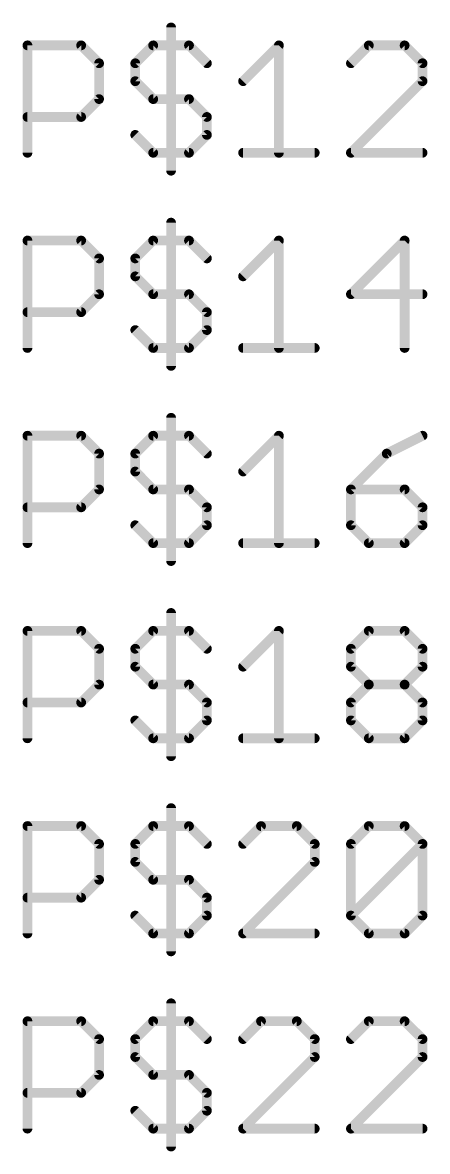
# Model space of a CAD drawing. Extents: x -72 to 265, y -97 to 216.
# Drawn here: x -23.06 to -17.79, y -28.94 to -14.24 of the extents above; entities that cross this region are included whole.
import ezdxf

# ---------------------------------------------------------------- set-up
doc = ezdxf.new("R2010")
doc.units = 0
doc.layers.add('95', color=251, linetype='CONTINUOUS')

msp = doc.modelspace()

# ---------------------------------------------------------------- linework, layer by layer
at = {"layer": '95', "const_width": 0.127}
for points in [[(-21.1304, -14.3073), (-21.1304, -16.1715)], [(-22.9997, -15.9385), (-22.9997, -14.5403)], [(-22.9997, -14.5403), (-22.3006, -14.5403)], [(-22.3006, -14.5403), (-22.0676, -14.7733)], [(-21.5964, -14.7733), (-21.3634, -14.5403)], [(-21.3634, -14.5403), (-20.8973, -14.5403)], [(-20.8973, -14.5403), (-20.6643, -14.7733)], [(-20.1931, -15.0064), (-19.7271, -14.5403)], [(-19.7271, -14.5403), (-19.7271, -15.9385)], [(-18.5568, -14.5403), (-18.7899, -14.7733)], [(-18.0908, -14.5403), (-18.5568, -14.5403)], [(-17.8577, -14.7733), (-18.0908, -14.5403)], [(-22.0676, -14.7733), (-22.0676, -15.2394)], [(-21.5964, -15.0064), (-21.5964, -14.7733)], [(-17.8577, -15.0064), (-17.8577, -14.7733)], [(-21.3634, -15.2394), (-21.5964, -15.0064)], [(-18.7899, -15.9385), (-17.8577, -15.0064)], [(-22.0676, -15.2394), (-22.3006, -15.4724)], [(-20.8973, -15.2394), (-21.3634, -15.2394)], [(-20.6643, -15.4724), (-20.8973, -15.2394)], [(-22.3006, -15.4724), (-22.9997, -15.4724)], [(-20.6643, -15.7055), (-20.6643, -15.4724)], [(-21.5964, -15.7055), (-21.3634, -15.9385)], [(-20.8973, -15.9385), (-20.6643, -15.7055)], [(-21.3634, -15.9385), (-20.8973, -15.9385)], [(-20.1931, -15.9385), (-19.261, -15.9385)], [(-17.8577, -15.9385), (-18.7899, -15.9385)], [(-21.1304, -16.8473), (-21.1304, -18.7115)], [(-22.9997, -18.4785), (-22.9997, -17.0803)], [(-22.9997, -17.0803), (-22.3006, -17.0803)], [(-22.3006, -17.0803), (-22.0676, -17.3133)], [(-21.5964, -17.3133), (-21.3634, -17.0803)], [(-21.3634, -17.0803), (-20.8973, -17.0803)], [(-20.8973, -17.0803), (-20.6643, -17.3133)], [(-20.1931, -17.5464), (-19.7271, -17.0803)], [(-19.7271, -17.0803), (-19.7271, -18.4785)], [(-18.0908, -17.0803), (-18.7899, -17.7794)], [(-18.0908, -18.4785), (-18.0908, -17.0803)], [(-22.0676, -17.3133), (-22.0676, -17.7794)], [(-21.5964, -17.5464), (-21.5964, -17.3133)], [(-21.3634, -17.7794), (-21.5964, -17.5464)], [(-22.0676, -17.7794), (-22.3006, -18.0124)], [(-20.8973, -17.7794), (-21.3634, -17.7794)], [(-20.6643, -18.0124), (-20.8973, -17.7794)], [(-18.7899, -17.7794), (-17.8577, -17.7794)], [(-22.3006, -18.0124), (-22.9997, -18.0124)], [(-20.6643, -18.2455), (-20.6643, -18.0124)], [(-21.5964, -18.2455), (-21.3634, -18.4785)], [(-20.8973, -18.4785), (-20.6643, -18.2455)], [(-21.3634, -18.4785), (-20.8973, -18.4785)], [(-20.1931, -18.4785), (-19.261, -18.4785)], [(-21.1304, -19.3873), (-21.1304, -21.2515)], [(-22.9997, -21.0185), (-22.9997, -19.6203)], [(-22.9997, -19.6203), (-22.3006, -19.6203)], [(-22.3006, -19.6203), (-22.0676, -19.8533)], [(-21.5964, -19.8533), (-21.3634, -19.6203)], [(-21.3634, -19.6203), (-20.8973, -19.6203)], [(-20.8973, -19.6203), (-20.6643, -19.8533)], [(-20.1931, -20.0864), (-19.7271, -19.6203)], [(-19.7271, -19.6203), (-19.7271, -21.0185)], [(-17.8577, -19.6203), (-18.3238, -19.8533)], [(-22.0676, -19.8533), (-22.0676, -20.3194)], [(-21.5964, -20.0864), (-21.5964, -19.8533)], [(-18.3238, -19.8533), (-18.7899, -20.3194)], [(-21.3634, -20.3194), (-21.5964, -20.0864)], [(-22.0676, -20.3194), (-22.3006, -20.5524)], [(-20.8973, -20.3194), (-21.3634, -20.3194)], [(-20.6643, -20.5524), (-20.8973, -20.3194)], [(-18.7899, -20.3194), (-18.7899, -20.7855)], [(-18.0908, -20.3194), (-18.7899, -20.3194)], [(-17.8577, -20.5524), (-18.0908, -20.3194)], [(-22.3006, -20.5524), (-22.9997, -20.5524)], [(-20.6643, -20.7855), (-20.6643, -20.5524)], [(-17.8577, -20.7855), (-17.8577, -20.5524)], [(-21.5964, -20.7855), (-21.3634, -21.0185)], [(-20.8973, -21.0185), (-20.6643, -20.7855)], [(-18.7899, -20.7855), (-18.5568, -21.0185)], [(-18.0908, -21.0185), (-17.8577, -20.7855)], [(-21.3634, -21.0185), (-20.8973, -21.0185)], [(-20.1931, -21.0185), (-19.261, -21.0185)], [(-18.5568, -21.0185), (-18.0908, -21.0185)], [(-21.1304, -21.9273), (-21.1304, -23.7915)], [(-22.9997, -23.5585), (-22.9997, -22.1603)], [(-22.9997, -22.1603), (-22.3006, -22.1603)], [(-22.3006, -22.1603), (-22.0676, -22.3933)], [(-21.5964, -22.3933), (-21.3634, -22.1603)], [(-21.3634, -22.1603), (-20.8973, -22.1603)], [(-20.8973, -22.1603), (-20.6643, -22.3933)], [(-20.1931, -22.6264), (-19.7271, -22.1603)], [(-19.7271, -22.1603), (-19.7271, -23.5585)], [(-18.7899, -22.3933), (-18.5568, -22.1603)], [(-18.5568, -22.1603), (-18.0908, -22.1603)], [(-18.0908, -22.1603), (-17.8577, -22.3933)], [(-22.0676, -22.3933), (-22.0676, -22.8594)], [(-21.5964, -22.6264), (-21.5964, -22.3933)], [(-18.7899, -22.6264), (-18.7899, -22.3933)], [(-17.8577, -22.3933), (-17.8577, -22.6264)], [(-21.3634, -22.8594), (-21.5964, -22.6264)], [(-18.5568, -22.8594), (-18.7899, -22.6264)], [(-17.8577, -22.6264), (-18.0908, -22.8594)], [(-22.0676, -22.8594), (-22.3006, -23.0924)], [(-20.8973, -22.8594), (-21.3634, -22.8594)], [(-20.6643, -23.0924), (-20.8973, -22.8594)], [(-18.7899, -23.0924), (-18.5568, -22.8594)], [(-18.5568, -22.8594), (-18.0908, -22.8594)], [(-18.0908, -22.8594), (-17.8577, -23.0924)], [(-22.3006, -23.0924), (-22.9997, -23.0924)], [(-20.6643, -23.3255), (-20.6643, -23.0924)], [(-18.7899, -23.3255), (-18.7899, -23.0924)], [(-17.8577, -23.0924), (-17.8577, -23.3255)], [(-21.5964, -23.3255), (-21.3634, -23.5585)], [(-20.8973, -23.5585), (-20.6643, -23.3255)], [(-18.5568, -23.5585), (-18.7899, -23.3255)], [(-17.8577, -23.3255), (-18.0908, -23.5585)], [(-21.3634, -23.5585), (-20.8973, -23.5585)], [(-20.1931, -23.5585), (-19.261, -23.5585)], [(-18.0908, -23.5585), (-18.5568, -23.5585)], [(-21.1304, -24.4673), (-21.1304, -26.3315)], [(-22.9997, -26.0985), (-22.9997, -24.7003)], [(-22.9997, -24.7003), (-22.3006, -24.7003)], [(-22.3006, -24.7003), (-22.0676, -24.9333)], [(-21.5964, -24.9333), (-21.3634, -24.7003)], [(-21.3634, -24.7003), (-20.8973, -24.7003)], [(-20.8973, -24.7003), (-20.6643, -24.9333)], [(-19.9601, -24.7003), (-20.1931, -24.9333)], [(-19.494, -24.7003), (-19.9601, -24.7003)], [(-19.261, -24.9333), (-19.494, -24.7003)], [(-18.7899, -24.9333), (-18.5568, -24.7003)], [(-18.5568, -24.7003), (-18.0908, -24.7003)], [(-18.0908, -24.7003), (-17.8577, -24.9333)], [(-22.0676, -24.9333), (-22.0676, -25.3994)], [(-21.5964, -25.1664), (-21.5964, -24.9333)], [(-19.261, -25.1664), (-19.261, -24.9333)], [(-18.7899, -25.8655), (-18.7899, -24.9333)], [(-18.7899, -25.8655), (-17.8577, -24.9333)], [(-17.8577, -24.9333), (-17.8577, -25.8655)], [(-21.3634, -25.3994), (-21.5964, -25.1664)], [(-20.1931, -26.0985), (-19.261, -25.1664)], [(-22.0676, -25.3994), (-22.3006, -25.6324)], [(-20.8973, -25.3994), (-21.3634, -25.3994)], [(-20.6643, -25.6324), (-20.8973, -25.3994)], [(-22.3006, -25.6324), (-22.9997, -25.6324)], [(-20.6643, -25.8655), (-20.6643, -25.6324)], [(-21.5964, -25.8655), (-21.3634, -26.0985)], [(-20.8973, -26.0985), (-20.6643, -25.8655)], [(-18.5568, -26.0985), (-18.7899, -25.8655)], [(-17.8577, -25.8655), (-18.0908, -26.0985)], [(-21.3634, -26.0985), (-20.8973, -26.0985)], [(-19.261, -26.0985), (-20.1931, -26.0985)], [(-18.0908, -26.0985), (-18.5568, -26.0985)], [(-21.1304, -27.0073), (-21.1304, -28.8715)], [(-22.9997, -28.6385), (-22.9997, -27.2403)], [(-22.9997, -27.2403), (-22.3006, -27.2403)], [(-22.3006, -27.2403), (-22.0676, -27.4733)], [(-21.5964, -27.4733), (-21.3634, -27.2403)], [(-21.3634, -27.2403), (-20.8973, -27.2403)], [(-20.8973, -27.2403), (-20.6643, -27.4733)], [(-19.9601, -27.2403), (-20.1931, -27.4733)], [(-19.494, -27.2403), (-19.9601, -27.2403)], [(-19.261, -27.4733), (-19.494, -27.2403)], [(-18.5568, -27.2403), (-18.7899, -27.4733)], [(-18.0908, -27.2403), (-18.5568, -27.2403)], [(-17.8577, -27.4733), (-18.0908, -27.2403)], [(-22.0676, -27.4733), (-22.0676, -27.9394)], [(-21.5964, -27.7064), (-21.5964, -27.4733)], [(-19.261, -27.7064), (-19.261, -27.4733)], [(-17.8577, -27.7064), (-17.8577, -27.4733)], [(-21.3634, -27.9394), (-21.5964, -27.7064)], [(-20.1931, -28.6385), (-19.261, -27.7064)], [(-18.7899, -28.6385), (-17.8577, -27.7064)], [(-22.0676, -27.9394), (-22.3006, -28.1724)], [(-20.8973, -27.9394), (-21.3634, -27.9394)], [(-20.6643, -28.1724), (-20.8973, -27.9394)], [(-22.3006, -28.1724), (-22.9997, -28.1724)], [(-20.6643, -28.4055), (-20.6643, -28.1724)], [(-21.5964, -28.4055), (-21.3634, -28.6385)], [(-20.8973, -28.6385), (-20.6643, -28.4055)], [(-21.3634, -28.6385), (-20.8973, -28.6385)], [(-19.261, -28.6385), (-20.1931, -28.6385)], [(-17.8577, -28.6385), (-18.7899, -28.6385)]]:
    msp.add_lwpolyline(points, dxfattribs=at)
at = {"layer": '95', "const_width": 0.0635}
for points in [[(-21.0986, -14.3073, 1), (-21.1621, -14.3073)], [(-22.968, -14.5403, 1), (-23.0314, -14.5403)], [(-22.9997, -14.5086, 1), (-22.9997, -14.5721)], [(-22.2782, -14.5179, 1), (-22.3231, -14.5628)], [(-22.3006, -14.5721, 1), (-22.3006, -14.5086)], [(-21.3634, -14.5086, 1), (-21.3634, -14.5721)], [(-21.3409, -14.5628, 1), (-21.3858, -14.5179)], [(-20.8749, -14.5179, 1), (-20.9198, -14.5628)], [(-20.8973, -14.5721, 1), (-20.8973, -14.5086)], [(-19.6953, -14.5403, 1), (-19.7588, -14.5403)], [(-19.7046, -14.5628, 1), (-19.7495, -14.5179)], [(-18.5568, -14.5086, 1), (-18.5568, -14.5721)], [(-18.5344, -14.5628, 1), (-18.5793, -14.5179)], [(-18.0683, -14.5179, 1), (-18.1132, -14.5628)], [(-18.0908, -14.5721, 1), (-18.0908, -14.5086)], [(-22.0358, -14.7733, 1), (-22.0993, -14.7733)], [(-22.09, -14.7958, 1), (-22.0451, -14.7509)], [(-21.5647, -14.7733, 1), (-21.6282, -14.7733)], [(-21.6189, -14.7509, 1), (-21.574, -14.7958)], [(-20.6867, -14.7958, 1), (-20.6418, -14.7509)], [(-18.8123, -14.7509, 1), (-18.7674, -14.7958)], [(-17.826, -14.7733, 1), (-17.8895, -14.7733)], [(-17.8802, -14.7958, 1), (-17.8353, -14.7509)], [(-21.574, -14.9839, 1), (-21.6189, -15.0288)], [(-21.6282, -15.0064, 1), (-21.5647, -15.0064)], [(-20.2156, -14.9839, 1), (-20.1707, -15.0288)], [(-17.8895, -15.0064, 1), (-17.826, -15.0064)], [(-17.8353, -15.0288, 1), (-17.8802, -14.9839)], [(-22.0993, -15.2394, 1), (-22.0358, -15.2394)], [(-22.0451, -15.2619, 1), (-22.09, -15.217)], [(-21.3634, -15.2077, 1), (-21.3634, -15.2712)], [(-21.3858, -15.2619, 1), (-21.3409, -15.217)], [(-20.8749, -15.217, 1), (-20.9198, -15.2619)], [(-20.8973, -15.2712, 1), (-20.8973, -15.2077)], [(-22.9997, -15.4407, 1), (-22.9997, -15.5042)], [(-22.3231, -15.45, 1), (-22.2782, -15.4949)], [(-22.3006, -15.5042, 1), (-22.3006, -15.4407)], [(-20.6325, -15.4724, 1), (-20.696, -15.4724)], [(-20.6867, -15.4949, 1), (-20.6418, -15.45)], [(-21.574, -15.683, 1), (-21.6189, -15.7279)], [(-20.696, -15.7055, 1), (-20.6325, -15.7055)], [(-20.6418, -15.7279, 1), (-20.6867, -15.683)], [(-23.0314, -15.9385, 1), (-22.968, -15.9385)], [(-21.3634, -15.9068, 1), (-21.3634, -15.9703)], [(-21.3858, -15.961, 1), (-21.3409, -15.916)], [(-20.9198, -15.916, 1), (-20.8749, -15.961)], [(-20.8973, -15.9703, 1), (-20.8973, -15.9068)], [(-20.1931, -15.9068, 1), (-20.1931, -15.9703)], [(-19.7588, -15.9385, 1), (-19.6953, -15.9385)], [(-19.261, -15.9703, 1), (-19.261, -15.9068)], [(-18.7899, -15.9068, 1), (-18.7899, -15.9703)], [(-18.8123, -15.916, 1), (-18.7674, -15.961)], [(-17.8577, -15.9703, 1), (-17.8577, -15.9068)], [(-21.1621, -16.1715, 1), (-21.0986, -16.1715)], [(-21.0986, -16.8473, 1), (-21.1621, -16.8473)], [(-22.968, -17.0803, 1), (-23.0314, -17.0803)], [(-22.9997, -17.0486, 1), (-22.9997, -17.1121)], [(-22.2782, -17.0579, 1), (-22.3231, -17.1028)], [(-22.3006, -17.1121, 1), (-22.3006, -17.0486)], [(-21.3634, -17.0486, 1), (-21.3634, -17.1121)], [(-21.3409, -17.1028, 1), (-21.3858, -17.0579)], [(-20.8749, -17.0579, 1), (-20.9198, -17.1028)], [(-20.8973, -17.1121, 1), (-20.8973, -17.0486)], [(-19.6953, -17.0803, 1), (-19.7588, -17.0803)], [(-19.7046, -17.1028, 1), (-19.7495, -17.0579)], [(-18.059, -17.0803, 1), (-18.1225, -17.0803)], [(-18.0683, -17.1028, 1), (-18.1132, -17.0579)], [(-22.0358, -17.3133, 1), (-22.0993, -17.3133)], [(-22.09, -17.3358, 1), (-22.0451, -17.2909)], [(-21.5647, -17.3133, 1), (-21.6282, -17.3133)], [(-21.6189, -17.2909, 1), (-21.574, -17.3358)], [(-20.6867, -17.3358, 1), (-20.6418, -17.2909)], [(-21.574, -17.5239, 1), (-21.6189, -17.5688)], [(-21.6282, -17.5464, 1), (-21.5647, -17.5464)], [(-20.2156, -17.5239, 1), (-20.1707, -17.5688)], [(-22.0993, -17.7794, 1), (-22.0358, -17.7794)], [(-22.0451, -17.8019, 1), (-22.09, -17.757)], [(-21.3634, -17.7477, 1), (-21.3634, -17.8112)], [(-21.3858, -17.8019, 1), (-21.3409, -17.757)], [(-20.8749, -17.757, 1), (-20.9198, -17.8019)], [(-20.8973, -17.8112, 1), (-20.8973, -17.7477)], [(-18.7899, -17.7477, 1), (-18.7899, -17.8112)], [(-18.8123, -17.757, 1), (-18.7674, -17.8019)], [(-17.8577, -17.8112, 1), (-17.8577, -17.7477)], [(-22.9997, -17.9807, 1), (-22.9997, -18.0442)], [(-22.3231, -17.99, 1), (-22.2782, -18.0349)], [(-22.3006, -18.0442, 1), (-22.3006, -17.9807)], [(-20.6325, -18.0124, 1), (-20.696, -18.0124)], [(-20.6867, -18.0349, 1), (-20.6418, -17.99)], [(-21.574, -18.223, 1), (-21.6189, -18.2679)], [(-20.696, -18.2455, 1), (-20.6325, -18.2455)], [(-20.6418, -18.2679, 1), (-20.6867, -18.223)], [(-23.0314, -18.4785, 1), (-22.968, -18.4785)], [(-21.3634, -18.4468, 1), (-21.3634, -18.5102)], [(-21.3858, -18.501, 1), (-21.3409, -18.456)], [(-20.9198, -18.456, 1), (-20.8749, -18.501)], [(-20.8973, -18.5102, 1), (-20.8973, -18.4468)], [(-20.1931, -18.4468, 1), (-20.1931, -18.5102)], [(-19.7588, -18.4785, 1), (-19.6953, -18.4785)], [(-19.261, -18.5102, 1), (-19.261, -18.4468)], [(-18.1225, -18.4785, 1), (-18.059, -18.4785)], [(-21.1621, -18.7115, 1), (-21.0986, -18.7115)], [(-21.0986, -19.3873, 1), (-21.1621, -19.3873)], [(-22.968, -19.6203, 1), (-23.0314, -19.6203)], [(-22.9997, -19.5886, 1), (-22.9997, -19.6521)], [(-22.2782, -19.5979, 1), (-22.3231, -19.6428)], [(-22.3006, -19.6521, 1), (-22.3006, -19.5886)], [(-21.3634, -19.5886, 1), (-21.3634, -19.6521)], [(-21.3409, -19.6428, 1), (-21.3858, -19.5979)], [(-20.8749, -19.5979, 1), (-20.9198, -19.6428)], [(-20.8973, -19.6521, 1), (-20.8973, -19.5886)], [(-19.6953, -19.6203, 1), (-19.7588, -19.6203)], [(-19.7046, -19.6428, 1), (-19.7495, -19.5979)], [(-17.8435, -19.6487, 1), (-17.8719, -19.5919)], [(-22.0358, -19.8533, 1), (-22.0993, -19.8533)], [(-22.09, -19.8758, 1), (-22.0451, -19.8309)], [(-21.5647, -19.8533, 1), (-21.6282, -19.8533)], [(-21.6189, -19.8309, 1), (-21.574, -19.8758)], [(-20.6867, -19.8758, 1), (-20.6418, -19.8309)], [(-18.338, -19.8249, 1), (-18.3096, -19.8817)], [(-18.3014, -19.8758, 1), (-18.3463, -19.8309)], [(-21.574, -20.0639, 1), (-21.6189, -20.1088)], [(-21.6282, -20.0864, 1), (-21.5647, -20.0864)], [(-20.2156, -20.0639, 1), (-20.1707, -20.1088)], [(-22.0451, -20.3419, 1), (-22.09, -20.297)], [(-21.3634, -20.2877, 1), (-21.3634, -20.3512)], [(-21.3858, -20.3419, 1), (-21.3409, -20.297)], [(-20.8749, -20.297, 1), (-20.9198, -20.3419)], [(-20.8973, -20.3512, 1), (-20.8973, -20.2877)], [(-18.7581, -20.3194, 1), (-18.8216, -20.3194)], [(-18.7899, -20.2877, 1), (-18.7899, -20.3512)], [(-18.8123, -20.297, 1), (-18.7674, -20.3419)], [(-18.0683, -20.297, 1), (-18.1132, -20.3419)], [(-18.0908, -20.3512, 1), (-18.0908, -20.2877)], [(-22.0993, -20.3194, 1), (-22.0358, -20.3194)], [(-22.9997, -20.5207, 1), (-22.9997, -20.5842)], [(-22.3231, -20.53, 1), (-22.2782, -20.5749)], [(-22.3006, -20.5842, 1), (-22.3006, -20.5207)], [(-20.6325, -20.5524, 1), (-20.696, -20.5524)], [(-20.6867, -20.5749, 1), (-20.6418, -20.53)], [(-17.826, -20.5524, 1), (-17.8895, -20.5524)], [(-17.8802, -20.5749, 1), (-17.8353, -20.53)], [(-21.574, -20.763, 1), (-21.6189, -20.8079)], [(-20.696, -20.7855, 1), (-20.6325, -20.7855)], [(-20.6418, -20.8079, 1), (-20.6867, -20.763)], [(-18.8216, -20.7855, 1), (-18.7581, -20.7855)], [(-18.7674, -20.763, 1), (-18.8123, -20.8079)], [(-17.8895, -20.7855, 1), (-17.826, -20.7855)], [(-17.8353, -20.8079, 1), (-17.8802, -20.763)], [(-23.0314, -21.0185, 1), (-22.968, -21.0185)], [(-21.3634, -20.9868, 1), (-21.3634, -21.0502)], [(-21.3858, -21.041, 1), (-21.3409, -20.996)], [(-20.9198, -20.996, 1), (-20.8749, -21.041)], [(-20.8973, -21.0502, 1), (-20.8973, -20.9868)], [(-20.1931, -20.9868, 1), (-20.1931, -21.0502)], [(-19.7588, -21.0185, 1), (-19.6953, -21.0185)], [(-19.261, -21.0502, 1), (-19.261, -20.9868)], [(-18.5568, -20.9868, 1), (-18.5568, -21.0502)], [(-18.5793, -21.041, 1), (-18.5344, -20.996)], [(-18.1132, -20.996, 1), (-18.0683, -21.041)], [(-18.0908, -21.0502, 1), (-18.0908, -20.9868)], [(-21.1621, -21.2515, 1), (-21.0986, -21.2515)], [(-21.0986, -21.9273, 1), (-21.1621, -21.9273)], [(-22.968, -22.1603, 1), (-23.0314, -22.1603)], [(-22.9997, -22.1286, 1), (-22.9997, -22.1921)], [(-22.2782, -22.1379, 1), (-22.3231, -22.1828)], [(-22.3006, -22.1921, 1), (-22.3006, -22.1286)], [(-21.3634, -22.1286, 1), (-21.3634, -22.1921)], [(-21.3409, -22.1828, 1), (-21.3858, -22.1379)], [(-20.8749, -22.1379, 1), (-20.9198, -22.1828)], [(-20.8973, -22.1921, 1), (-20.8973, -22.1286)], [(-19.6953, -22.1603, 1), (-19.7588, -22.1603)], [(-19.7046, -22.1828, 1), (-19.7495, -22.1379)], [(-18.5568, -22.1286, 1), (-18.5568, -22.1921)], [(-18.5344, -22.1828, 1), (-18.5793, -22.1379)], [(-18.0683, -22.1379, 1), (-18.1132, -22.1828)], [(-18.0908, -22.1921, 1), (-18.0908, -22.1286)], [(-22.0358, -22.3933, 1), (-22.0993, -22.3933)], [(-21.5647, -22.3933, 1), (-21.6282, -22.3933)], [(-18.7581, -22.3933, 1), (-18.8216, -22.3933)], [(-17.826, -22.3933, 1), (-17.8895, -22.3933)], [(-22.09, -22.4158, 1), (-22.0451, -22.3709)], [(-21.6189, -22.3709, 1), (-21.574, -22.4158)], [(-20.6867, -22.4158, 1), (-20.6418, -22.3709)], [(-18.8123, -22.3709, 1), (-18.7674, -22.4158)], [(-17.8802, -22.4158, 1), (-17.8353, -22.3709)], [(-21.574, -22.6039, 1), (-21.6189, -22.6488)], [(-21.6282, -22.6264, 1), (-21.5647, -22.6264)], [(-20.2156, -22.6039, 1), (-20.1707, -22.6488)], [(-18.8216, -22.6264, 1), (-18.7581, -22.6264)], [(-18.7674, -22.6039, 1), (-18.8123, -22.6488)], [(-17.8895, -22.6264, 1), (-17.826, -22.6264)], [(-17.8353, -22.6488, 1), (-17.8802, -22.6039)], [(-22.0993, -22.8594, 1), (-22.0358, -22.8594)], [(-22.0451, -22.8819, 1), (-22.09, -22.837)], [(-21.3634, -22.8277, 1), (-21.3634, -22.8912)], [(-21.3858, -22.8819, 1), (-21.3409, -22.837)], [(-20.8749, -22.837, 1), (-20.9198, -22.8819)], [(-20.8973, -22.8912, 1), (-20.8973, -22.8277)], [(-18.5568, -22.8277, 1), (-18.5568, -22.8912)], [(-18.5344, -22.8819, 1), (-18.5793, -22.837)], [(-18.5793, -22.8819, 1), (-18.5344, -22.837)], [(-18.0683, -22.837, 1), (-18.1132, -22.8819)], [(-18.1132, -22.837, 1), (-18.0683, -22.8819)], [(-18.0908, -22.8912, 1), (-18.0908, -22.8277)], [(-22.9997, -23.0607, 1), (-22.9997, -23.1242)], [(-22.3231, -23.07, 1), (-22.2782, -23.1149)], [(-22.3006, -23.1242, 1), (-22.3006, -23.0607)], [(-20.6325, -23.0924, 1), (-20.696, -23.0924)], [(-20.6867, -23.1149, 1), (-20.6418, -23.07)], [(-18.7581, -23.0924, 1), (-18.8216, -23.0924)], [(-18.8123, -23.07, 1), (-18.7674, -23.1149)], [(-17.826, -23.0924, 1), (-17.8895, -23.0924)], [(-17.8802, -23.1149, 1), (-17.8353, -23.07)], [(-21.574, -23.303, 1), (-21.6189, -23.3479)], [(-20.696, -23.3255, 1), (-20.6325, -23.3255)], [(-20.6418, -23.3479, 1), (-20.6867, -23.303)], [(-18.8216, -23.3255, 1), (-18.7581, -23.3255)], [(-18.7674, -23.303, 1), (-18.8123, -23.3479)], [(-17.8895, -23.3255, 1), (-17.826, -23.3255)], [(-17.8353, -23.3479, 1), (-17.8802, -23.303)], [(-21.3634, -23.5268, 1), (-21.3634, -23.5903)], [(-21.3858, -23.581, 1), (-21.3409, -23.536)], [(-20.9198, -23.536, 1), (-20.8749, -23.581)], [(-20.8973, -23.5903, 1), (-20.8973, -23.5268)], [(-20.1931, -23.5268, 1), (-20.1931, -23.5903)], [(-19.261, -23.5903, 1), (-19.261, -23.5268)], [(-18.5568, -23.5268, 1), (-18.5568, -23.5903)], [(-18.5793, -23.581, 1), (-18.5344, -23.536)], [(-18.1132, -23.536, 1), (-18.0683, -23.581)], [(-18.0908, -23.5903, 1), (-18.0908, -23.5268)], [(-23.0314, -23.5585, 1), (-22.968, -23.5585)], [(-19.7588, -23.5585, 1), (-19.6953, -23.5585)], [(-21.1621, -23.7915, 1), (-21.0986, -23.7915)], [(-21.0986, -24.4673, 1), (-21.1621, -24.4673)], [(-22.968, -24.7003, 1), (-23.0314, -24.7003)], [(-22.9997, -24.6686, 1), (-22.9997, -24.7321)], [(-22.2782, -24.6779, 1), (-22.3231, -24.7228)], [(-22.3006, -24.7321, 1), (-22.3006, -24.6686)], [(-21.3634, -24.6686, 1), (-21.3634, -24.7321)], [(-21.3409, -24.7228, 1), (-21.3858, -24.6779)], [(-20.8749, -24.6779, 1), (-20.9198, -24.7228)], [(-20.8973, -24.7321, 1), (-20.8973, -24.6686)], [(-19.9601, -24.6686, 1), (-19.9601, -24.7321)], [(-19.9377, -24.7228, 1), (-19.9826, -24.6779)], [(-19.4716, -24.6779, 1), (-19.5165, -24.7228)], [(-19.494, -24.7321, 1), (-19.494, -24.6686)], [(-18.5568, -24.6686, 1), (-18.5568, -24.7321)], [(-18.5344, -24.7228, 1), (-18.5793, -24.6779)], [(-18.0683, -24.6779, 1), (-18.1132, -24.7228)], [(-18.0908, -24.7321, 1), (-18.0908, -24.6686)], [(-22.0358, -24.9333, 1), (-22.0993, -24.9333)], [(-22.09, -24.9558, 1), (-22.0451, -24.9109)], [(-21.5647, -24.9333, 1), (-21.6282, -24.9333)], [(-21.6189, -24.9109, 1), (-21.574, -24.9558)], [(-20.6867, -24.9558, 1), (-20.6418, -24.9109)], [(-20.2156, -24.9109, 1), (-20.1707, -24.9558)], [(-19.2293, -24.9333, 1), (-19.2928, -24.9333)], [(-19.2835, -24.9558, 1), (-19.2386, -24.9109)], [(-18.7581, -24.9333, 1), (-18.8216, -24.9333)], [(-18.8123, -24.9109, 1), (-18.7674, -24.9558)], [(-17.826, -24.9333, 1), (-17.8895, -24.9333)], [(-17.8353, -24.9558, 1), (-17.8802, -24.9109)], [(-17.8802, -24.9558, 1), (-17.8353, -24.9109)], [(-21.574, -25.1439, 1), (-21.6189, -25.1888)], [(-19.2386, -25.1888, 1), (-19.2835, -25.1439)], [(-21.6282, -25.1664, 1), (-21.5647, -25.1664)], [(-19.2928, -25.1664, 1), (-19.2293, -25.1664)], [(-22.0993, -25.3994, 1), (-22.0358, -25.3994)], [(-22.0451, -25.4219, 1), (-22.09, -25.377)], [(-21.3634, -25.3677, 1), (-21.3634, -25.4312)], [(-21.3858, -25.4219, 1), (-21.3409, -25.377)], [(-20.8749, -25.377, 1), (-20.9198, -25.4219)], [(-20.8973, -25.4312, 1), (-20.8973, -25.3677)], [(-22.9997, -25.6007, 1), (-22.9997, -25.6642)], [(-22.3231, -25.61, 1), (-22.2782, -25.6549)], [(-22.3006, -25.6642, 1), (-22.3006, -25.6007)], [(-20.6325, -25.6324, 1), (-20.696, -25.6324)], [(-20.6867, -25.6549, 1), (-20.6418, -25.61)], [(-21.574, -25.843, 1), (-21.6189, -25.8879)], [(-20.696, -25.8655, 1), (-20.6325, -25.8655)], [(-20.6418, -25.8879, 1), (-20.6867, -25.843)], [(-18.8216, -25.8655, 1), (-18.7581, -25.8655)], [(-18.7674, -25.843, 1), (-18.8123, -25.8879)], [(-18.8123, -25.843, 1), (-18.7674, -25.8879)], [(-17.8895, -25.8655, 1), (-17.826, -25.8655)], [(-17.8353, -25.8879, 1), (-17.8802, -25.843)], [(-23.0314, -26.0985, 1), (-22.968, -26.0985)], [(-21.3634, -26.0668, 1), (-21.3634, -26.1303)], [(-21.3858, -26.121, 1), (-21.3409, -26.076)], [(-20.9198, -26.076, 1), (-20.8749, -26.121)], [(-20.8973, -26.1303, 1), (-20.8973, -26.0668)], [(-20.2156, -26.076, 1), (-20.1707, -26.121)], [(-20.1931, -26.0668, 1), (-20.1931, -26.1303)], [(-19.261, -26.1303, 1), (-19.261, -26.0668)], [(-18.5568, -26.0668, 1), (-18.5568, -26.1303)], [(-18.5793, -26.121, 1), (-18.5344, -26.076)], [(-18.1132, -26.076, 1), (-18.0683, -26.121)], [(-18.0908, -26.1303, 1), (-18.0908, -26.0668)], [(-21.1621, -26.3315, 1), (-21.0986, -26.3315)], [(-21.0986, -27.0073, 1), (-21.1621, -27.0073)], [(-22.968, -27.2403, 1), (-23.0314, -27.2403)], [(-22.9997, -27.2086, 1), (-22.9997, -27.2721)], [(-22.2782, -27.2179, 1), (-22.3231, -27.2628)], [(-22.3006, -27.2721, 1), (-22.3006, -27.2086)], [(-21.3634, -27.2086, 1), (-21.3634, -27.2721)], [(-21.3409, -27.2628, 1), (-21.3858, -27.2179)], [(-20.8749, -27.2179, 1), (-20.9198, -27.2628)], [(-20.8973, -27.2721, 1), (-20.8973, -27.2086)], [(-19.9601, -27.2086, 1), (-19.9601, -27.2721)], [(-19.9377, -27.2628, 1), (-19.9826, -27.2179)], [(-19.4716, -27.2179, 1), (-19.5165, -27.2628)], [(-19.494, -27.2721, 1), (-19.494, -27.2086)], [(-18.5568, -27.2086, 1), (-18.5568, -27.2721)], [(-18.5344, -27.2628, 1), (-18.5793, -27.2179)], [(-18.0683, -27.2179, 1), (-18.1132, -27.2628)], [(-18.0908, -27.2721, 1), (-18.0908, -27.2086)], [(-22.0358, -27.4733, 1), (-22.0993, -27.4733)], [(-22.09, -27.4958, 1), (-22.0451, -27.4509)], [(-21.5647, -27.4733, 1), (-21.6282, -27.4733)], [(-21.6189, -27.4509, 1), (-21.574, -27.4958)], [(-20.6867, -27.4958, 1), (-20.6418, -27.4509)], [(-20.2156, -27.4509, 1), (-20.1707, -27.4958)], [(-19.2293, -27.4733, 1), (-19.2928, -27.4733)], [(-19.2835, -27.4958, 1), (-19.2386, -27.4509)], [(-18.8123, -27.4509, 1), (-18.7674, -27.4958)], [(-17.826, -27.4733, 1), (-17.8895, -27.4733)], [(-17.8802, -27.4958, 1), (-17.8353, -27.4509)], [(-21.574, -27.6839, 1), (-21.6189, -27.7288)], [(-21.6282, -27.7064, 1), (-21.5647, -27.7064)], [(-19.2928, -27.7064, 1), (-19.2293, -27.7064)], [(-19.2386, -27.7288, 1), (-19.2835, -27.6839)], [(-17.8895, -27.7064, 1), (-17.826, -27.7064)], [(-17.8353, -27.7288, 1), (-17.8802, -27.6839)], [(-22.0993, -27.9394, 1), (-22.0358, -27.9394)], [(-22.0451, -27.9619, 1), (-22.09, -27.917)], [(-21.3634, -27.9077, 1), (-21.3634, -27.9712)], [(-21.3858, -27.9619, 1), (-21.3409, -27.917)], [(-20.8749, -27.917, 1), (-20.9198, -27.9619)], [(-20.8973, -27.9712, 1), (-20.8973, -27.9077)], [(-22.9997, -28.1407, 1), (-22.9997, -28.2042)], [(-22.3231, -28.15, 1), (-22.2782, -28.1949)], [(-22.3006, -28.2042, 1), (-22.3006, -28.1407)], [(-20.6325, -28.1724, 1), (-20.696, -28.1724)], [(-20.6867, -28.1949, 1), (-20.6418, -28.15)], [(-21.574, -28.383, 1), (-21.6189, -28.4279)], [(-20.6418, -28.4279, 1), (-20.6867, -28.383)], [(-20.696, -28.4055, 1), (-20.6325, -28.4055)], [(-23.0314, -28.6385, 1), (-22.968, -28.6385)], [(-21.3634, -28.6068, 1), (-21.3634, -28.6702)], [(-21.3858, -28.661, 1), (-21.3409, -28.616)], [(-20.9198, -28.616, 1), (-20.8749, -28.661)], [(-20.8973, -28.6702, 1), (-20.8973, -28.6068)], [(-20.2156, -28.616, 1), (-20.1707, -28.661)], [(-20.1931, -28.6068, 1), (-20.1931, -28.6702)], [(-19.261, -28.6702, 1), (-19.261, -28.6068)], [(-18.8123, -28.616, 1), (-18.7674, -28.661)], [(-18.7899, -28.6068, 1), (-18.7899, -28.6702)], [(-17.8577, -28.6702, 1), (-17.8577, -28.6068)], [(-21.1621, -28.8715, 1), (-21.0986, -28.8715)]]:
    msp.add_lwpolyline(points, format="xyb", dxfattribs=at)

doc.saveas('drawing.dxf')
